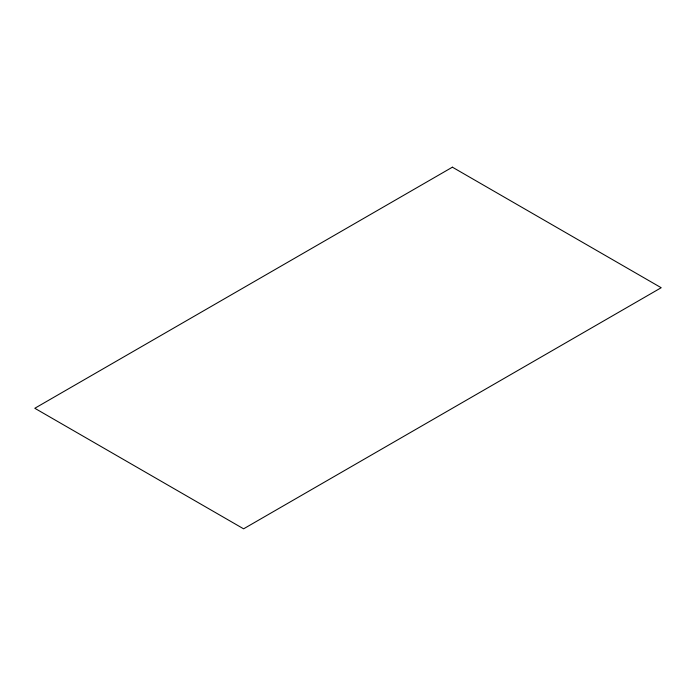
<?xml version="1.0" encoding="UTF-8"?>
<svg xmlns="http://www.w3.org/2000/svg" width="696" height="696" viewBox="0 0 696 696"><rect width="100%" height="100%" fill="white"/><g stroke="black" fill="none" stroke-linecap="round" stroke-linejoin="round"><path stroke-width="1.04" d="M452.4 167.179L34.8 408.274L243.6 528.821L661.2 287.726L452.4 167.179"/></g></svg>
